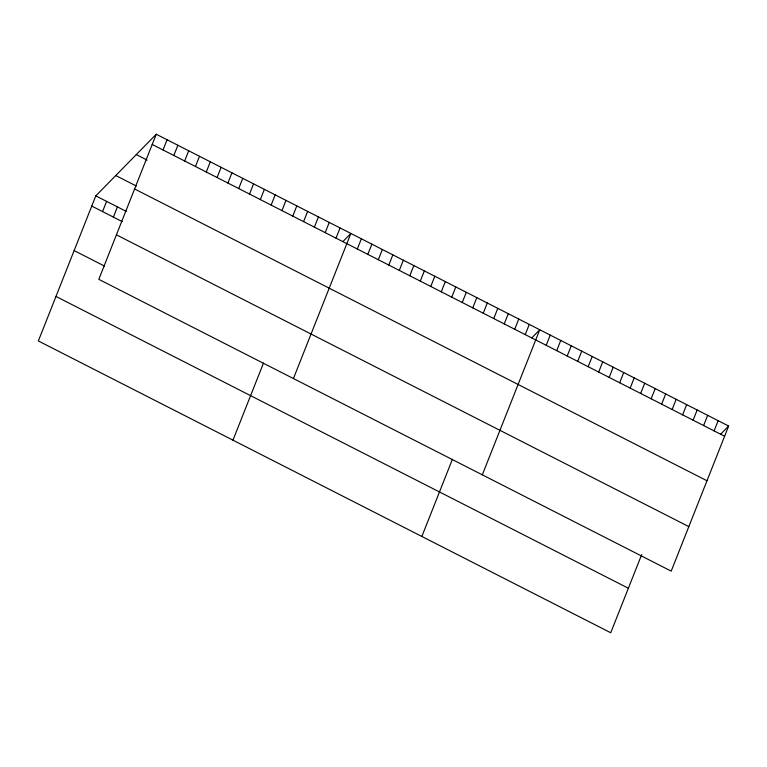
<?xml version="1.0" encoding="UTF-8"?>
<svg xmlns="http://www.w3.org/2000/svg" width="767" height="767" viewBox="0 0 767 767"><rect width="100%" height="100%" fill="white"/><g stroke="black" fill="none" stroke-linecap="round" stroke-linejoin="round"><path stroke-width="1.15" d="M156.257 134.244L98.809 279.332L671.202 571.127L728.65 426.04L156.257 134.244L95.798 195.873L38.35 340.96L610.743 632.756L641.682 554.608M102.567 211.587L106.603 201.376M113.382 217.099L117.418 206.889M163.026 149.968L167.062 139.757M173.841 155.48L177.877 145.27M184.646 160.984L188.692 150.783M195.46 166.497L199.506 156.295M206.275 172.009L210.311 161.808M217.08 177.522L221.126 167.321M227.895 183.035L231.941 172.824M238.71 188.548L242.746 178.337M249.524 194.061L253.561 183.85M260.329 199.573L264.375 189.363M271.144 205.086L275.19 194.876M281.959 210.589L285.995 200.388M292.764 216.102L296.81 205.901M303.579 221.615L307.625 211.414M314.393 227.128L318.43 216.927M232.967 440.172L263.503 363.05M325.208 232.641L329.244 222.43M336.013 238.154L340.059 227.943M293.425 378.543L350.874 233.456L342.887 241.595M357.326 249.016L361.362 238.805M367.815 254.366L371.861 244.155M378.313 259.716L382.35 249.505M388.802 265.066L392.848 254.855M399.3 270.415L403.337 260.205M409.789 275.765L413.835 265.555M420.287 281.115L424.324 270.904M430.776 286.465L434.822 276.254M441.274 291.815L445.311 281.604M451.763 297.155L455.809 286.954M462.261 302.505L466.298 292.304M472.76 307.855L476.796 297.654M483.248 313.204L487.294 303.003M493.747 318.554L497.783 308.353M504.235 323.904L508.281 313.703M421.86 536.459L452.386 459.337M514.734 329.254L518.77 319.053M525.222 334.604L529.268 324.403M482.318 474.84L539.757 329.752L531.78 337.883M546.209 345.303L550.255 335.102M556.708 350.653L560.744 340.452M567.197 356.003L571.242 345.802M577.695 361.353L581.731 351.152M588.184 366.703L592.229 356.502M598.682 372.053L602.728 361.851M609.18 377.402L613.216 367.201M619.669 382.752L623.715 372.551M630.167 388.102L634.204 377.901M640.656 393.452L644.702 383.251M651.154 398.802L655.191 388.591M661.643 404.151L665.689 393.941M672.141 409.501L676.178 399.291M682.63 414.851L686.676 404.64M693.128 420.201L697.165 409.99M703.617 425.551L707.663 415.34M714.115 430.901L718.152 420.69M720.673 434.18L728.65 426.04M152.211 144.455L724.614 436.25M136.305 154.579L147.111 160.092M115.75 175.538L136.392 186.055M134.589 188.96L706.982 480.756M95.798 195.873L126.267 211.404M91.752 206.074L122.221 221.605M116.431 234.827L688.833 526.622M74.131 250.588L104.6 266.12M55.972 296.445L628.365 588.241"/></g></svg>
